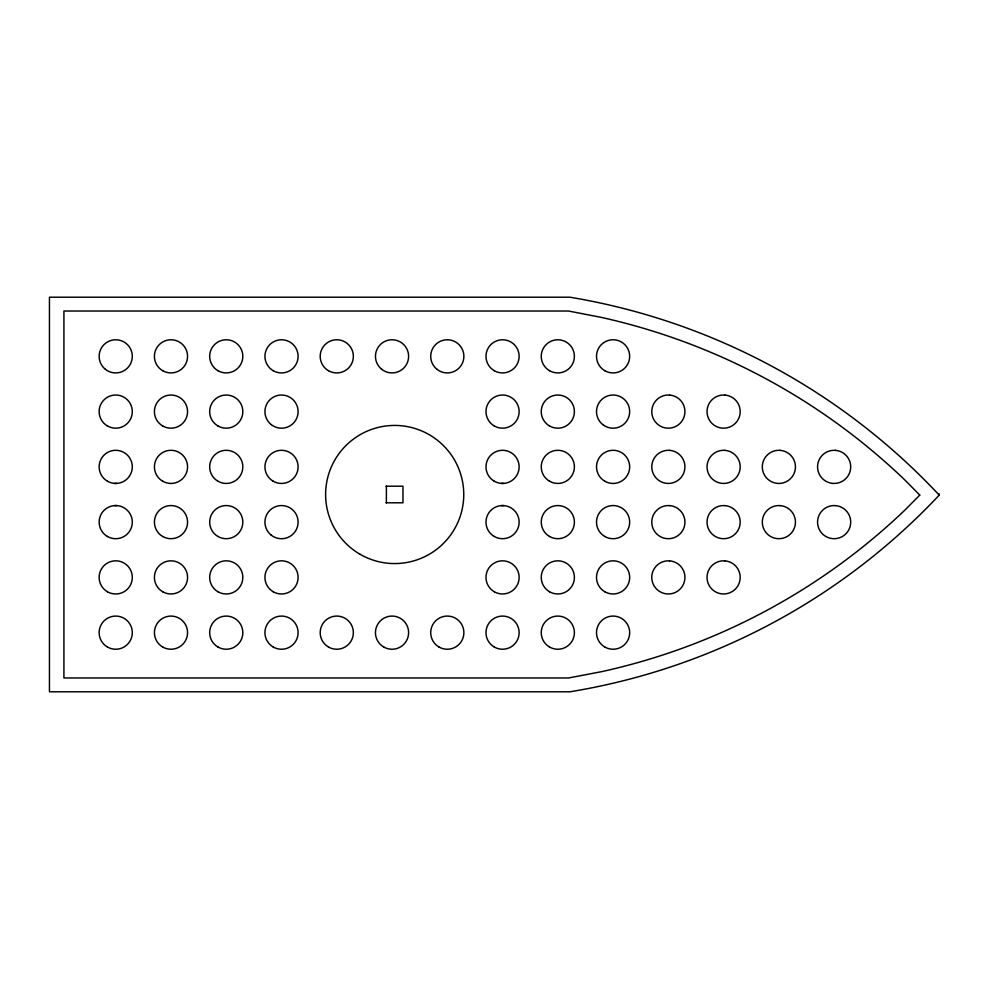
<?xml version="1.0" encoding="UTF-8"?>
<svg xmlns="http://www.w3.org/2000/svg" width="989" height="989" viewBox="0 0 989 989"><rect width="100%" height="100%" fill="white"/><g stroke="black" fill="none" stroke-linecap="round" stroke-linejoin="round"><path stroke-width="1.48" d="M939.216 495.118A652.592 652.592 0 0 0 569.924 297.207L49.45 297.207L49.45 691.793L569.924 691.793A650.824 650.824 0 0 0 939.216 495.118L939.216 493.882M114.489 483.398L116.962 483.398M501.324 483.398L503.797 483.398M386.007 486.205L402.968 486.205L402.968 502.795L386.007 502.795M114.489 505.602L116.962 505.602M501.324 505.602L503.797 505.602M386.39 486.205L386.39 502.795M919.77 495.093L904.675 510.312A637.003 637.003 0 0 1 601.807 671.618L568.613 677.972L63.914 677.972L63.914 311.028L568.588 311.028L601.794 317.494A638.77 638.77 0 0 1 904.675 479.813L919.77 495.093M669.59 395.068L667.105 395.068A16.578 16.578 0 0 0 651.776 411.609A16.578 16.578 0 0 0 667.105 428.138L669.59 428.138A16.578 16.578 0 0 0 684.932 411.609A16.578 16.578 0 0 0 669.59 395.068M724.85 395.068L722.378 395.068A16.578 16.578 0 0 0 707.036 411.609A16.578 16.578 0 0 0 722.378 428.138L724.85 428.138A16.578 16.578 0 0 0 740.192 411.609A16.578 16.578 0 0 0 724.85 395.068M669.59 450.341L667.105 450.341A16.578 16.578 0 0 0 651.776 466.87A16.578 16.578 0 0 0 667.105 483.398L669.59 483.398A16.578 16.578 0 0 0 684.932 466.87A16.578 16.578 0 0 0 669.59 450.341M724.85 450.341L722.378 450.341A16.578 16.578 0 0 0 707.036 466.87A16.578 16.578 0 0 0 722.378 483.398L724.85 483.398A16.578 16.578 0 0 0 740.192 466.87A16.578 16.578 0 0 0 724.85 450.341M780.111 450.341L777.638 450.341A16.578 16.578 0 0 0 762.296 466.87A16.578 16.578 0 0 0 777.638 483.398L780.111 483.398A16.578 16.578 0 0 0 795.453 466.87A16.578 16.578 0 0 0 780.111 450.341M835.371 450.341L832.899 450.341A16.578 16.578 0 0 0 817.557 466.87A16.578 16.578 0 0 0 832.899 483.398L835.371 483.398A16.578 16.578 0 0 0 850.713 466.87A16.578 16.578 0 0 0 835.371 450.341M669.59 505.602L667.105 505.602A16.578 16.578 0 0 0 651.776 522.13A16.578 16.578 0 0 0 667.105 538.659L669.59 538.659A16.578 16.578 0 0 0 684.932 522.13A16.578 16.578 0 0 0 669.59 505.602M724.85 505.602L722.378 505.602A16.578 16.578 0 0 0 707.036 522.13A16.578 16.578 0 0 0 722.378 538.659L724.85 538.659A16.578 16.578 0 0 0 740.192 522.13A16.578 16.578 0 0 0 724.85 505.602M780.111 505.602L777.638 505.602A16.578 16.578 0 0 0 762.296 522.13A16.578 16.578 0 0 0 777.638 538.659L780.111 538.659A16.578 16.578 0 0 0 795.453 522.13A16.578 16.578 0 0 0 780.111 505.602M835.371 505.602L832.899 505.602A16.578 16.578 0 0 0 817.557 522.13A16.578 16.578 0 0 0 832.899 538.659L835.371 538.659A16.578 16.578 0 0 0 850.713 522.13A16.578 16.578 0 0 0 835.371 505.602M669.59 560.862L667.105 560.862A16.578 16.578 0 0 0 651.776 577.391A16.578 16.578 0 0 0 667.105 593.932L669.59 593.932A16.578 16.578 0 0 0 684.932 577.391A16.578 16.578 0 0 0 669.59 560.862M724.85 560.862L722.378 560.862A16.578 16.578 0 0 0 707.036 577.391A16.578 16.578 0 0 0 722.378 593.932L724.85 593.932A16.578 16.578 0 0 0 740.192 577.391A16.578 16.578 0 0 0 724.85 560.862M360.144 554.322A69.082 69.082 0 0 0 463.754 494.5A69.082 69.082 0 0 0 360.144 434.678A69.082 69.082 0 0 0 360.144 554.322M494.277 370.702A16.578 16.578 0 0 0 519.138 356.349A16.578 16.578 0 0 0 494.277 341.984A16.578 16.578 0 0 0 494.277 370.702M549.538 370.702A16.578 16.578 0 0 0 574.399 356.349A16.578 16.578 0 0 0 549.538 341.984A16.578 16.578 0 0 0 549.538 370.702M604.798 370.702A16.578 16.578 0 0 0 629.672 356.349A16.578 16.578 0 0 0 604.798 341.984A16.578 16.578 0 0 0 604.798 370.702M494.277 425.962A16.578 16.578 0 0 0 519.138 411.609A16.578 16.578 0 0 0 494.277 397.244A16.578 16.578 0 0 0 494.277 425.962M549.538 425.962A16.578 16.578 0 0 0 574.399 411.609A16.578 16.578 0 0 0 549.538 397.244A16.578 16.578 0 0 0 549.538 425.962M494.277 481.223A16.578 16.578 0 0 0 519.138 466.87A16.578 16.578 0 0 0 494.277 452.517A16.578 16.578 0 0 0 494.277 481.223M549.538 481.223A16.578 16.578 0 0 0 574.399 466.87A16.578 16.578 0 0 0 549.538 452.517A16.578 16.578 0 0 0 549.538 481.223M494.277 536.483A16.578 16.578 0 0 0 519.138 522.13A16.578 16.578 0 0 0 494.277 507.777A16.578 16.578 0 0 0 494.277 536.483M549.538 536.483A16.578 16.578 0 0 0 574.399 522.13A16.578 16.578 0 0 0 549.538 507.777A16.578 16.578 0 0 0 549.538 536.483M604.798 536.483A16.578 16.578 0 0 0 629.672 522.13A16.578 16.578 0 0 0 604.798 507.777A16.578 16.578 0 0 0 604.798 536.483M494.277 591.756A16.578 16.578 0 0 0 519.138 577.391A16.578 16.578 0 0 0 494.277 563.038A16.578 16.578 0 0 0 494.277 591.756M604.798 591.756A16.578 16.578 0 0 0 629.672 577.391A16.578 16.578 0 0 0 604.798 563.038A16.578 16.578 0 0 0 604.798 591.756M549.538 591.756A16.578 16.578 0 0 0 574.399 577.391A16.578 16.578 0 0 0 549.538 563.038A16.578 16.578 0 0 0 549.538 591.756M604.798 647.016A16.578 16.578 0 0 0 629.672 632.651A16.578 16.578 0 0 0 604.798 618.298A16.578 16.578 0 0 0 604.798 647.016M494.277 647.016A16.578 16.578 0 0 0 519.138 632.651A16.578 16.578 0 0 0 494.277 618.298A16.578 16.578 0 0 0 494.277 647.016M549.538 647.016A16.578 16.578 0 0 0 574.399 632.651A16.578 16.578 0 0 0 549.538 618.298A16.578 16.578 0 0 0 549.538 647.016M602.746 424.565A16.578 16.578 0 0 0 629.486 414.082A16.578 16.578 0 0 0 607.036 396.169A16.578 16.578 0 0 0 602.746 424.565M604.798 481.223A16.578 16.578 0 0 0 629.672 466.87A16.578 16.578 0 0 0 604.798 452.517A16.578 16.578 0 0 0 604.798 481.223M217.963 536.483A16.578 16.578 0 0 0 242.824 522.13A16.578 16.578 0 0 0 217.963 507.777A16.578 16.578 0 0 0 217.963 536.483M162.703 425.962A16.578 16.578 0 0 0 187.564 411.609A16.578 16.578 0 0 0 162.703 397.244A16.578 16.578 0 0 0 162.703 425.962M162.703 536.483A16.578 16.578 0 0 0 187.564 522.13A16.578 16.578 0 0 0 162.703 507.777A16.578 16.578 0 0 0 162.703 536.483M107.43 536.483A16.578 16.578 0 0 0 132.303 522.13A16.578 16.578 0 0 0 107.43 507.777A16.578 16.578 0 0 0 107.43 536.483M217.963 647.016A16.578 16.578 0 0 0 242.824 632.651A16.578 16.578 0 0 0 217.963 618.298A16.578 16.578 0 0 0 217.963 647.016M162.703 481.223A16.578 16.578 0 0 0 187.564 466.87A16.578 16.578 0 0 0 162.703 452.517A16.578 16.578 0 0 0 162.703 481.223M217.963 481.223A16.578 16.578 0 0 0 242.824 466.87A16.578 16.578 0 0 0 217.963 452.517A16.578 16.578 0 0 0 217.963 481.223M217.963 425.962A16.578 16.578 0 0 0 242.824 411.609A16.578 16.578 0 0 0 217.963 397.244A16.578 16.578 0 0 0 217.963 425.962M217.963 591.756A16.578 16.578 0 0 0 242.824 577.391A16.578 16.578 0 0 0 217.963 563.038A16.578 16.578 0 0 0 217.963 591.756M107.43 591.756A16.578 16.578 0 0 0 132.303 577.391A16.578 16.578 0 0 0 107.43 563.038A16.578 16.578 0 0 0 107.43 591.756M107.43 481.223A16.578 16.578 0 0 0 132.303 466.87A16.578 16.578 0 0 0 107.43 452.517A16.578 16.578 0 0 0 107.43 481.223M162.703 647.016A16.578 16.578 0 0 0 187.564 632.651A16.578 16.578 0 0 0 162.703 618.298A16.578 16.578 0 0 0 162.703 647.016M162.703 370.702A16.578 16.578 0 0 0 187.564 356.349A16.578 16.578 0 0 0 162.703 341.984A16.578 16.578 0 0 0 162.703 370.702M105.39 369.305A16.578 16.578 0 0 0 132.118 358.809A16.578 16.578 0 0 0 109.668 340.908A16.578 16.578 0 0 0 105.39 369.305M107.43 647.016A16.578 16.578 0 0 0 132.303 632.651A16.578 16.578 0 0 0 107.43 618.298A16.578 16.578 0 0 0 107.43 647.016M217.963 370.702A16.578 16.578 0 0 0 242.824 356.349A16.578 16.578 0 0 0 217.963 341.984A16.578 16.578 0 0 0 217.963 370.702M162.703 591.756A16.578 16.578 0 0 0 187.564 577.391A16.578 16.578 0 0 0 162.703 563.038A16.578 16.578 0 0 0 162.703 591.756M107.43 425.962A16.578 16.578 0 0 0 132.303 411.609A16.578 16.578 0 0 0 107.43 397.244A16.578 16.578 0 0 0 107.43 425.962M273.224 647.016A16.578 16.578 0 0 0 298.097 632.651A16.578 16.578 0 0 0 273.224 618.298A16.578 16.578 0 0 0 273.224 647.016M273.224 591.756A16.578 16.578 0 0 0 298.097 577.391A16.578 16.578 0 0 0 273.224 563.038A16.578 16.578 0 0 0 273.224 591.756M271.171 424.565A16.578 16.578 0 0 0 297.912 414.082A16.578 16.578 0 0 0 275.461 396.169A16.578 16.578 0 0 0 271.171 424.565M273.224 370.702A16.578 16.578 0 0 0 298.097 356.349A16.578 16.578 0 0 0 273.224 341.984A16.578 16.578 0 0 0 273.224 370.702M271.171 535.098A16.578 16.578 0 0 0 297.912 524.603A16.578 16.578 0 0 0 275.461 506.702A16.578 16.578 0 0 0 271.171 535.098M273.224 481.223A16.578 16.578 0 0 0 298.097 466.87A16.578 16.578 0 0 0 273.224 452.517A16.578 16.578 0 0 0 273.224 481.223M439.005 647.016A16.578 16.578 0 0 0 463.878 632.651A16.578 16.578 0 0 0 439.005 618.298A16.578 16.578 0 0 0 439.005 647.016M383.744 647.016A16.578 16.578 0 0 0 408.618 632.651A16.578 16.578 0 0 0 383.744 618.298A16.578 16.578 0 0 0 383.744 647.016M328.484 647.016A16.578 16.578 0 0 0 353.357 632.651A16.578 16.578 0 0 0 328.484 618.298A16.578 16.578 0 0 0 328.484 647.016M328.484 370.702A16.578 16.578 0 0 0 353.357 356.349A16.578 16.578 0 0 0 328.484 341.984A16.578 16.578 0 0 0 328.484 370.702M436.965 369.305A16.578 16.578 0 0 0 463.693 358.809A16.578 16.578 0 0 0 441.242 340.908A16.578 16.578 0 0 0 436.965 369.305M381.705 369.305A16.578 16.578 0 0 0 408.432 358.809A16.578 16.578 0 0 0 385.982 340.908A16.578 16.578 0 0 0 381.705 369.305"/></g></svg>
